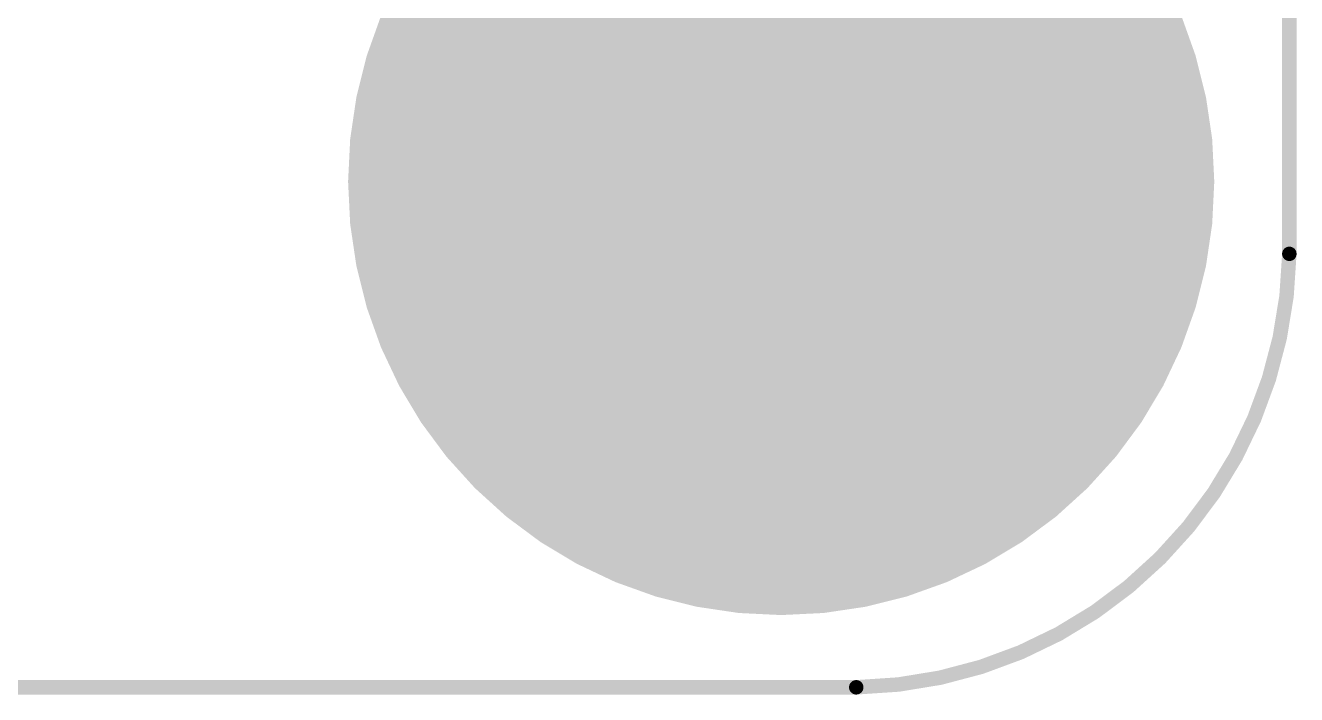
# Model space of a CAD drawing. Extents: x -4 to 157, y -7 to 87.
# Drawn here: x 107.7 to 116.51, y 31.47 to 36.11 of the extents above; entities that cross this region are included whole.
import ezdxf

# ---------------------------------------------------------------- set-up
doc = ezdxf.new("R2010")
doc.units = 0
for name, color, linetype in [('DRIL_PLTE_THRU_01', 3, 'CONTINUOUS'), ('DRIL_PLTE_THRU_02', 171, 'CONTINUOUS'), ('DRIL_PLTE_THRU_03', 222, 'CONTINUOUS'), ('DRIL_PLTE_THRU_04', 2, 'CONTINUOUS'), ('DRIL_SYMBOL', 254, 'CONTINUOUS'), ('PADS_BOT', 56, 'CONTINUOUS'), ('PADS_INNER', 96, 'CONTINUOUS'), ('PADS_TOP', 96, 'CONTINUOUS'), ('PART_TOP_2DLINE_126', 255, 'CONTINUOUS')]:
    doc.layers.add(name, color=color, linetype=linetype)

# ---------------------------------------------------------------- blocks, each defined once
blk = doc.blocks.new('SMOOTH_0$10008')
at = {"const_width": 0.05004}
blk.add_lwpolyline([(-0.02502, 0, 1), (0.02502, 0, 1)], format="xyb", close=True, dxfattribs=at)
blk = doc.blocks.new('PART_BODY_TOP_252')
at = {"layer": 'PART_TOP_2DLINE_126', "const_width": 0.1001}
blk.add_lwpolyline([(-19.99, 24.5, -0.35461), (-16.99, 27.5), (17.03, 27.5, -0.345792), (20.03, 24.5), (20.03, -24.48, -0.403519), (17.03, -27.48), (-16.99, -27.48, -0.350685), (-19.99, -24.48)], format="xyb", close=True, dxfattribs=at)
at = {"layer": 'PART_TOP_2DLINE_126'}
for p in [(20.03, -24.48), (17.03, -27.48)]:
    blk.add_blockref('SMOOTH_0$10008', p, dxfattribs=at)
blk = doc.blocks.new('DRIL_SYMBOL_2$6')
at = {"layer": 'DRIL_SYMBOL', "const_width": 0.0508}
for points in [[(0, -0.254), (0, 0.254)], [(-0.254, 0), (0.254, 0)]]:
    blk.add_lwpolyline(points, dxfattribs=at)
blk = doc.blocks.new('DRIL_HOLE_2$6')
at = {"const_width": 1.3}
blk.add_lwpolyline([(-0.65, 0, 1), (0.65, 0, 1)], format="xyb", close=True, dxfattribs=at)
blk.add_blockref('DRIL_SYMBOL_2$6', (0, 0))
blk = doc.blocks.new('PAD_2')
at = {"const_width": 3}
blk.add_lwpolyline([(0, -1.5, 1), (0, 1.5, 1)], format="xyb", close=True, dxfattribs=at)
blk = doc.blocks.new('STK_TOP_4')
at = {"layer": 'DRIL_PLTE_THRU_01'}
blk.add_blockref('DRIL_HOLE_2$6', (0, 0), dxfattribs=at)
at = {"layer": 'DRIL_PLTE_THRU_02'}
blk.add_blockref('DRIL_HOLE_2$6', (0, 0), dxfattribs=at)
at = {"layer": 'DRIL_PLTE_THRU_03'}
blk.add_blockref('DRIL_HOLE_2$6', (0, 0), dxfattribs=at)
at = {"layer": 'DRIL_PLTE_THRU_04'}
blk.add_blockref('DRIL_HOLE_2$6', (0, 0), dxfattribs=at)
at = {"layer": 'PADS_BOT'}
blk.add_blockref('PAD_2', (0, 0), dxfattribs=at)
at = {"layer": 'PADS_INNER'}
blk.add_blockref('PAD_2', (0, 0), dxfattribs=at)
at = {"layer": 'PADS_TOP'}
blk.add_blockref('PAD_2', (0, 0), dxfattribs=at)
blk = doc.blocks.new('SYM_TOP_3')
for name, p in [('PART_BODY_TOP_252', (0, 0)), ('STK_TOP_4', (16.51, -23.98))]:
    blk.add_blockref(name, p)
blk = doc.blocks.new('PART_TOP_0')
blk.add_blockref('SYM_TOP_3', (0, 0))

msp = doc.modelspace()

# ---------------------------------------------------------------- block references
msp.add_blockref('PART_TOP_0', (96.43, 59.005))

doc.saveas('drawing.dxf')
